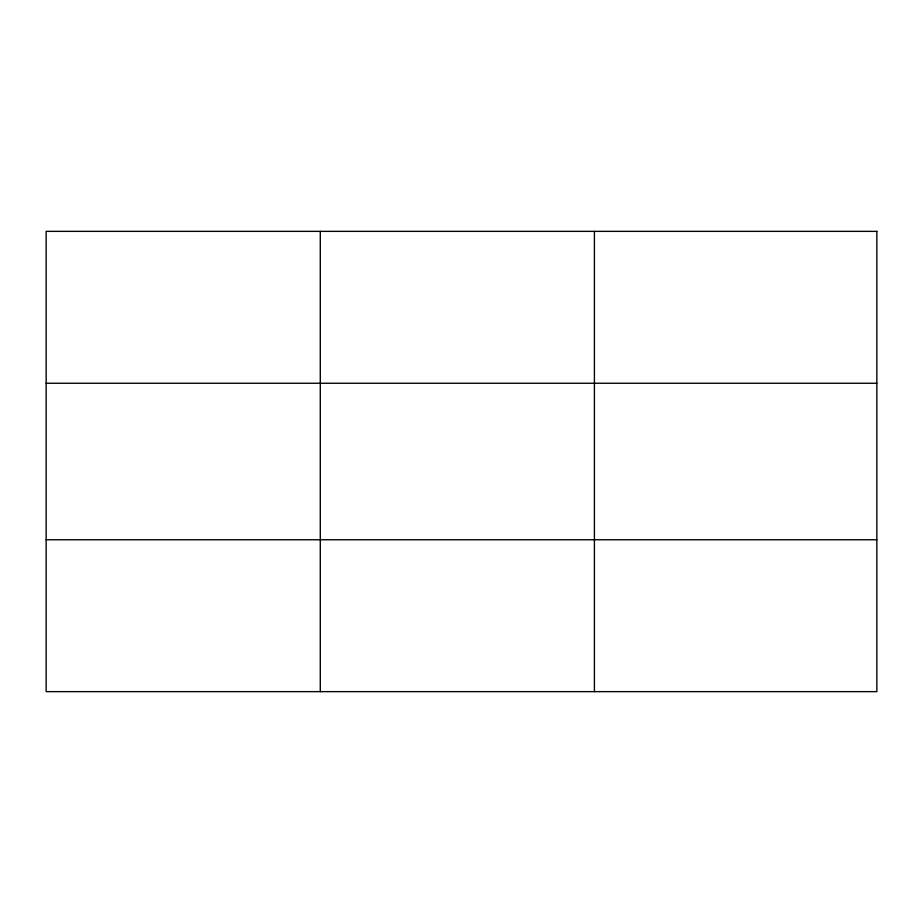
<?xml version="1.0" encoding="UTF-8"?>
<svg xmlns="http://www.w3.org/2000/svg" width="923" height="923" viewBox="0 0 923 923"><rect width="100%" height="100%" fill="white"/><g stroke="black" fill="none" stroke-linecap="round" stroke-linejoin="round"><path stroke-width="1.38" d="M320.281 691.639L320.281 231.361M594.412 691.639L594.412 231.361M46.15 383.253L876.85 383.253M46.15 539.747L876.85 539.747M876.85 231.361L46.15 231.361L46.15 691.639L876.85 691.639L876.85 231.361"/></g></svg>
